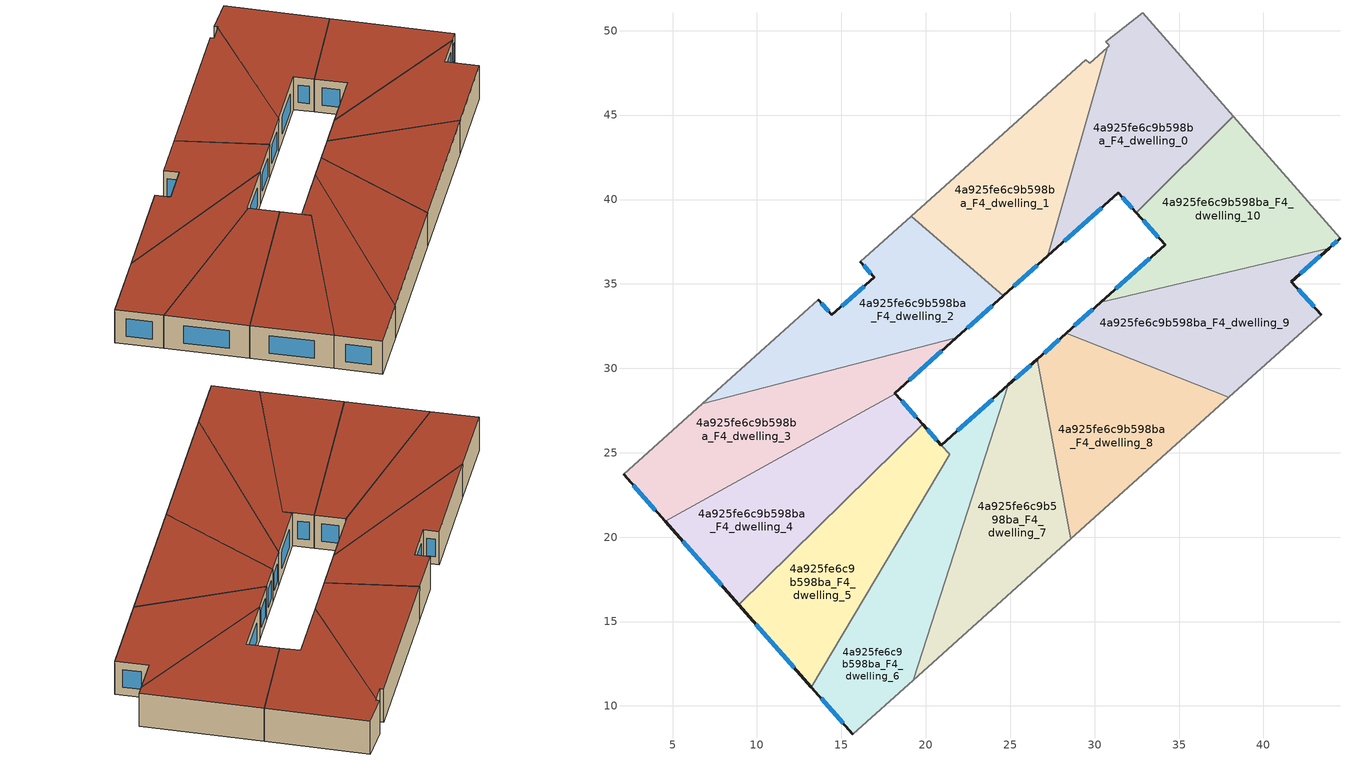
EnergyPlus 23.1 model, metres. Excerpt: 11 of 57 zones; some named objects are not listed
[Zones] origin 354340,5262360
4a925fe6c9b598ba_F4_dwelling_0
 floor to 4a925fe6c9b598ba_F3_dwelling_0 (EU_floor_Construction): 32.85,51.06 38.21,44.93 32.47,39.21 31.4,40.4 27.23,36.66 30.75,49 30.87,49.11 30.8,49.18 30.66,49.34 z12
 wall outside (EU_wall_Construction): 27.23,36.66 31.4,40.4 32.47,39.21 z12:15
 wall adiabatic (EU_wall_Construction): 38.21,44.93 32.85,51.06 30.66,49.34 30.8,49.18 30.87,49.11 30.75,49 z12:15
 wall to 4a925fe6c9b598ba_F4_dwelling_10 (EU_wall_Construction): 32.47,39.21 38.21,44.93 z12:15
 wall to 4a925fe6c9b598ba_F4_dwelling_1 (EU_wall_Construction): 30.75,49 27.23,36.66 z12:15
 window (EU_Window_Construction): 31.65,40.12 32.22,39.49 / 28.21,37.54 30.42,39.52 z12.7:14.3
 roof outside (EU_roof_Construction): 32.47,39.21 38.21,44.93 32.85,51.06 30.66,49.34 30.8,49.18 30.87,49.11 30.75,49 27.23,36.66 31.4,40.4 z15
4a925fe6c9b598ba_F4_dwelling_1
 floor to 4a925fe6c9b598ba_F3_dwelling_1 (EU_floor_Construction): 30.75,49 27.23,36.66 24.59,34.29 19.14,39.01 29.49,48.29 29.7,48.06 z12
 wall outside (EU_wall_Construction): 24.59,34.29 27.23,36.66 z12:15
 wall adiabatic (EU_wall_Construction): 30.75,49 29.7,48.06 29.49,48.29 19.14,39.01 z12:15
 wall to 4a925fe6c9b598ba_F4_dwelling_2 (EU_wall_Construction): 19.14,39.01 24.59,34.29 z12:15
 window (EU_Window_Construction): 25.21,34.85 26.61,36.1 z12.7:14.3
 roof outside (EU_roof_Construction): 27.23,36.66 30.75,49 29.7,48.06 29.49,48.29 19.14,39.01 24.59,34.29 z15
4a925fe6c9b598ba_F4_dwelling_10
 floor to 4a925fe6c9b598ba_F3_dwelling_10 (EU_floor_Construction): 38.21,44.93 44.54,37.7 43.89,37.12 30.37,33.92 34.17,37.33 32.47,39.21 z12
 wall outside (EU_wall_Construction): 32.47,39.21 34.17,37.33 30.37,33.92 / 43.89,37.12 44.54,37.7 z12:15
 wall adiabatic (EU_wall_Construction): 44.54,37.7 38.21,44.93 z12:15
 wall to 4a925fe6c9b598ba_F4_dwelling_9 (EU_wall_Construction): 30.37,33.92 43.89,37.12 z12:15
 window (EU_Window_Construction): 33.28,36.53 31.27,34.72 / 32.87,38.77 33.77,37.77 / 44.04,37.26 44.38,37.56 z12.7:14.3
 roof outside (EU_roof_Construction): 43.89,37.12 44.54,37.7 38.21,44.93 32.47,39.21 34.17,37.33 30.37,33.92 z15
4a925fe6c9b598ba_F4_dwelling_2
 floor to 4a925fe6c9b598ba_F3_dwelling_2 (EU_floor_Construction): 24.59,34.29 21.81,31.8 6.76,27.92 13.62,34.07 14.44,33.16 16.93,35.4 16.12,36.31 19.14,39.01 z12
 wall outside (EU_wall_Construction): 16.12,36.31 16.93,35.4 14.44,33.16 13.62,34.07 / 21.81,31.8 24.59,34.29 z12:15
 wall adiabatic (EU_wall_Construction): 19.14,39.01 16.12,36.31 / 13.62,34.07 6.76,27.92 z12:15
 wall to 4a925fe6c9b598ba_F4_dwelling_3 (EU_wall_Construction): 6.76,27.92 21.81,31.8 z12:15
 window (EU_Window_Construction): 16.31,36.1 16.74,35.62 / 22.46,32.39 23.93,33.71 / 14.25,33.38 13.82,33.86 / 16.35,34.88 15.02,33.69 z12.7:14.3
 roof outside (EU_roof_Construction): 21.81,31.8 24.59,34.29 19.14,39.01 16.12,36.31 16.93,35.4 14.44,33.16 13.62,34.07 6.76,27.92 z15
4a925fe6c9b598ba_F4_dwelling_3
 floor to 4a925fe6c9b598ba_F3_dwelling_3 (EU_floor_Construction): 21.81,31.8 18.15,28.52 18.18,28.49 4.57,20.93 2.09,23.73 6.76,27.92 z12
 wall outside (EU_wall_Construction): 18.18,28.49 18.15,28.52 21.81,31.8 / 2.09,23.73 4.57,20.93 z12:15
 wall to 4a925fe6c9b598ba_F4_dwelling_4 (EU_wall_Construction): 4.57,20.93 18.18,28.49 z12:15
 wall adiabatic (EU_wall_Construction): 6.76,27.92 2.09,23.73 z12:15
 window (EU_Window_Construction): 19.01,29.29 20.95,31.03 / 2.67,23.07 3.98,21.58 z12.7:14.3
 roof outside (EU_roof_Construction): 18.18,28.49 18.15,28.52 21.81,31.8 6.76,27.92 2.09,23.73 4.57,20.93 z15
4a925fe6c9b598ba_F4_dwelling_4
 floor to 4a925fe6c9b598ba_F3_dwelling_4 (EU_floor_Construction): 18.18,28.49 19.81,26.68 8.93,15.98 4.57,20.93 z12
 wall outside (EU_wall_Construction): 19.81,26.68 18.18,28.49 / 4.57,20.93 8.93,15.98 z12:15
 wall to 4a925fe6c9b598ba_F4_dwelling_5 (EU_wall_Construction): 8.93,15.98 19.81,26.68 z12:15
 window (EU_Window_Construction): 19.43,27.11 18.56,28.07 / 5.59,19.77 7.9,17.14 z12.7:14.3
 roof outside (EU_roof_Construction): 19.81,26.68 18.18,28.49 4.57,20.93 8.93,15.98 z15
4a925fe6c9b598ba_F4_dwelling_5
 floor to 4a925fe6c9b598ba_F3_dwelling_5 (EU_floor_Construction): 20.92,25.45 21.41,24.9 13.23,11.1 8.93,15.98 19.81,26.68 z12
 wall outside (EU_wall_Construction): 8.93,15.98 13.23,11.1 / 20.92,25.45 19.81,26.68 z12:15
 wall to 4a925fe6c9b598ba_F4_dwelling_6 (EU_wall_Construction): 13.23,11.1 21.41,24.9 / 21.41,24.91 20.92,25.45 z12:15
 window (EU_Window_Construction): 9.94,14.84 12.22,12.25 / 20.66,25.74 20.07,26.39 z12.7:14.3
 roof outside (EU_roof_Construction): 13.23,11.1 21.41,24.9 20.92,25.45 19.81,26.68 8.93,15.98 z15
4a925fe6c9b598ba_F4_dwelling_6
 floor to 4a925fe6c9b598ba_F3_dwelling_6 (EU_floor_Construction): 24.9,29.01 19.25,11.52 15.68,8.32 13.23,11.1 21.41,24.91 20.92,25.45 z12
 wall outside (EU_wall_Construction): 24.9,29.01 20.92,25.45 / 13.23,11.1 15.68,8.32 z12:15
 wall to 4a925fe6c9b598ba_F4_dwelling_7 (EU_wall_Construction): 19.25,11.52 24.9,29.01 z12:15
 wall adiabatic (EU_wall_Construction): 15.68,8.32 19.25,11.52 z12:15
 window (EU_Window_Construction): 23.97,28.18 21.86,26.29 / 13.8,10.45 15.11,8.98 z12.7:14.3
 roof outside (EU_roof_Construction): 19.25,11.52 24.9,29.01 20.92,25.45 21.41,24.91 13.23,11.1 15.68,8.32 z15
4a925fe6c9b598ba_F4_dwelling_7
 floor to 4a925fe6c9b598ba_F3_dwelling_7 (EU_floor_Construction): 26.61,30.55 28.6,19.9 19.25,11.52 24.9,29.01 z12
 wall outside (EU_wall_Construction): 26.61,30.55 24.9,29.01 z12:15
 wall to 4a925fe6c9b598ba_F4_dwelling_8 (EU_wall_Construction): 28.6,19.9 26.61,30.55 z12:15
 wall adiabatic (EU_wall_Construction): 19.25,11.52 28.6,19.9 z12:15
 window (EU_Window_Construction): 26.21,30.19 25.3,29.37 z12.7:14.3
 roof outside (EU_roof_Construction): 28.6,19.9 26.61,30.55 24.9,29.01 19.25,11.52 z15
4a925fe6c9b598ba_F4_dwelling_8
 floor to 4a925fe6c9b598ba_F3_dwelling_8 (EU_floor_Construction): 37.95,28.28 28.6,19.9 26.61,30.55 28.32,32.08 z12
 wall outside (EU_wall_Construction): 28.32,32.08 26.61,30.55 z12:15
 wall adiabatic (EU_wall_Construction): 28.6,19.9 37.95,28.28 z12:15
 wall to 4a925fe6c9b598ba_F4_dwelling_9 (EU_wall_Construction): 37.95,28.28 28.32,32.08 z12:15
 window (EU_Window_Construction): 27.91,31.72 27.01,30.91 z12.7:14.3
 roof outside (EU_roof_Construction): 37.95,28.28 28.32,32.08 26.61,30.55 28.6,19.9 z15
4a925fe6c9b598ba_F4_dwelling_9
 floor to 4a925fe6c9b598ba_F3_dwelling_9 (EU_floor_Construction): 43.89,37.12 41.66,35.14 43.42,33.19 37.95,28.28 28.32,32.08 30.37,33.92 z12
 wall outside (EU_wall_Construction): 30.37,33.92 28.32,32.08 / 43.42,33.19 41.66,35.14 43.89,37.12 z12:15
 wall adiabatic (EU_wall_Construction): 37.95,28.28 43.42,33.19 z12:15
 window (EU_Window_Construction): 29.89,33.49 28.8,32.51 / 42.18,35.61 43.37,36.66 / 43.01,33.65 42.07,34.68 z12.7:14.3
 roof outside (EU_roof_Construction): 43.42,33.19 41.66,35.14 43.89,37.12 30.37,33.92 28.32,32.08 37.95,28.28 z15
[Building]
EU S2 Campaign: North Axis=0; Terrain=City; Solar Distribution=FullExterior
[Site:Location]
Budapest.Ferenc.Liszt.Intl.AP: Latitude=47.437; Longitude=19.256; Time Zone=1; Elevation=185
[SizingPeriod:WeatherFileDays]
AnnualSizingPeriod: Begin Month=1; Begin Day of Month=1; End Month=12; End Day of Month=31; Day of Week for Start Day=Monday; Use Weather File Daylight Saving Period=No; Use Weather File Rain and Snow Indicators=No
[MATERIAL]
EU_InternalMass_Material: Roughness=MediumRough; Thickness=0.1; Conductivity=1; Density=1800; Specific Heat=900; Thermal Absorptance=0.9; Solar Absorptance=0.7; Visible Absorptance=0.7
[MATERIAL:NOMASS] Roughness=MediumRough; Thermal Absorptance=0.9; Solar Absorptance=0.7; Visible Absorptance=0.7
Name | Thermal Resistance
EU_wall_NoMass | 0.832559
EU_roof_NoMass | 1.39638
EU_floor_NoMass | 0.872794
[WINDOWMATERIAL:SIMPLEGLAZINGSYSTEM]
EU_Window_SimpleGlazing: UFactor=2.79869; Solar Heat Gain Coefficient=0.75; Visible Transmittance=0.75
[CONSTRUCTION]
EU_wall_Construction: EU_wall_NoMass
EU_roof_Construction: EU_roof_NoMass
EU_floor_Construction: EU_floor_NoMass
EU_Window_Construction: EU_Window_SimpleGlazing
EU_InternalMass_Construction: EU_InternalMass_Material
[ZONE] Type=1; Multiplier=1; Ceiling Height=autocalculate; Floor Area=autocalculate; Part of Total Floor Area=Yes
Name | Volume
4a925fe6c9b598ba_F4_dwelling_0 | 206.296
4a925fe6c9b598ba_F4_dwelling_1 | 206.096
4a925fe6c9b598ba_F4_dwelling_10 | 206.195
4a925fe6c9b598ba_F4_dwelling_2 | 206.173
4a925fe6c9b598ba_F4_dwelling_3 | 206.215
4a925fe6c9b598ba_F4_dwelling_4 | 206.178
4a925fe6c9b598ba_F4_dwelling_5 | 203.633
4a925fe6c9b598ba_F4_dwelling_6 | 208.768
4a925fe6c9b598ba_F4_dwelling_7; 4a925fe6c9b598ba_F4_dwelling_9 | 206.18
4a925fe6c9b598ba_F4_dwelling_8 | 206.202
[INTERNALMASS] Construction=EU_InternalMass_Construction
Name | Zone or ZoneList | Surface Area
4a925fe6c9b598ba_F4_dwelling_0_EU_InternalMass | 4a925fe6c9b598ba_F4_dwelling_0 | 68.7647
4a925fe6c9b598ba_F4_dwelling_1_EU_InternalMass | 4a925fe6c9b598ba_F4_dwelling_1 | 68.6985
4a925fe6c9b598ba_F4_dwelling_2_EU_InternalMass | 4a925fe6c9b598ba_F4_dwelling_2 | 68.7245
4a925fe6c9b598ba_F4_dwelling_3_EU_InternalMass | 4a925fe6c9b598ba_F4_dwelling_3 | 68.7383
4a925fe6c9b598ba_F4_dwelling_4_EU_InternalMass | 4a925fe6c9b598ba_F4_dwelling_4 | 68.726
4a925fe6c9b598ba_F4_dwelling_5_EU_InternalMass | 4a925fe6c9b598ba_F4_dwelling_5 | 67.8792
4a925fe6c9b598ba_F4_dwelling_6_EU_InternalMass | 4a925fe6c9b598ba_F4_dwelling_6 | 69.5895
4a925fe6c9b598ba_F4_dwelling_7_EU_InternalMass | 4a925fe6c9b598ba_F4_dwelling_7 | 68.7267
4a925fe6c9b598ba_F4_dwelling_8_EU_InternalMass | 4a925fe6c9b598ba_F4_dwelling_8 | 68.7341
4a925fe6c9b598ba_F4_dwelling_9_EU_InternalMass | 4a925fe6c9b598ba_F4_dwelling_9 | 68.7266
4a925fe6c9b598ba_F4_dwelling_10_EU_InternalMass | 4a925fe6c9b598ba_F4_dwelling_10 | 68.7318
[OTHEREQUIPMENT] Fuel Type=Electricity; Design Level Calculation Method=Watts/Area; Power per Zone Floor Area=1; Fraction Latent=0; Fraction Radiant=0; Fraction Lost=0; Carbon Dioxide Generation Rate=0; EndUse Subcategory=EU_Step8_InternalGains
Name | Zone or ZoneList or Space or SpaceList | Schedule
EU_Step8_InternalGain_4a925fe6c9b598ba_F4_dwelling_0_f000 | 4a925fe6c9b598ba_F4_dwelling_0 | EU_Step8_GainSchedule_4a925fe6c9b598ba_F4_dwelling_0_f000
EU_Step8_InternalGain_4a925fe6c9b598ba_F4_dwelling_1_f000 | 4a925fe6c9b598ba_F4_dwelling_1 | EU_Step8_GainSchedule_4a925fe6c9b598ba_F4_dwelling_1_f000
EU_Step8_InternalGain_4a925fe6c9b598ba_F4_dwelling_2_f000 | 4a925fe6c9b598ba_F4_dwelling_2 | EU_Step8_GainSchedule_4a925fe6c9b598ba_F4_dwelling_2_f000
EU_Step8_InternalGain_4a925fe6c9b598ba_F4_dwelling_3_f000 | 4a925fe6c9b598ba_F4_dwelling_3 | EU_Step8_GainSchedule_4a925fe6c9b598ba_F4_dwelling_3_f000
EU_Step8_InternalGain_4a925fe6c9b598ba_F4_dwelling_4_f000 | 4a925fe6c9b598ba_F4_dwelling_4 | EU_Step8_GainSchedule_4a925fe6c9b598ba_F4_dwelling_4_f000
EU_Step8_InternalGain_4a925fe6c9b598ba_F4_dwelling_5_f000 | 4a925fe6c9b598ba_F4_dwelling_5 | EU_Step8_GainSchedule_4a925fe6c9b598ba_F4_dwelling_5_f000
EU_Step8_InternalGain_4a925fe6c9b598ba_F4_dwelling_6_f000 | 4a925fe6c9b598ba_F4_dwelling_6 | EU_Step8_GainSchedule_4a925fe6c9b598ba_F4_dwelling_6_f000
EU_Step8_InternalGain_4a925fe6c9b598ba_F4_dwelling_7_f000 | 4a925fe6c9b598ba_F4_dwelling_7 | EU_Step8_GainSchedule_4a925fe6c9b598ba_F4_dwelling_7_f000
EU_Step8_InternalGain_4a925fe6c9b598ba_F4_dwelling_8_f000 | 4a925fe6c9b598ba_F4_dwelling_8 | EU_Step8_GainSchedule_4a925fe6c9b598ba_F4_dwelling_8_f000
EU_Step8_InternalGain_4a925fe6c9b598ba_F4_dwelling_9_f000 | 4a925fe6c9b598ba_F4_dwelling_9 | EU_Step8_GainSchedule_4a925fe6c9b598ba_F4_dwelling_9_f000
EU_Step8_InternalGain_4a925fe6c9b598ba_F4_dwelling_10_f000 | 4a925fe6c9b598ba_F4_dwelling_10 | EU_Step8_GainSchedule_4a925fe6c9b598ba_F4_dwelling_10_f000
[ZONEVENTILATION:DESIGNFLOWRATE] Schedule=EU_AlwaysOn; Design Flow Rate Calculation Method=AirChanges/Hour; Air Changes per Hour=0.475469; Ventilation Type=Natural; Fan Pressure Rise=0; Fan Total Efficiency=1; Constant Term Coefficient=1; Temperature Term Coefficient=0; Velocity Term Coefficient=0; Velocity Squared Term Coefficient=0; Minimum Indoor Temperature=-100; Maximum Indoor Temperature=100; Delta Temperature=-100; Minimum Outdoor Temperature=-100; Maximum Outdoor Temperature=100; Maximum Wind Speed=40
Name | Zone or ZoneList or Space or SpaceList
EU_ConstantAir_4a925fe6c9b598ba_F4_dwelling_0 | 4a925fe6c9b598ba_F4_dwelling_0
EU_ConstantAir_4a925fe6c9b598ba_F4_dwelling_1 | 4a925fe6c9b598ba_F4_dwelling_1
EU_ConstantAir_4a925fe6c9b598ba_F4_dwelling_2 | 4a925fe6c9b598ba_F4_dwelling_2
EU_ConstantAir_4a925fe6c9b598ba_F4_dwelling_3 | 4a925fe6c9b598ba_F4_dwelling_3
EU_ConstantAir_4a925fe6c9b598ba_F4_dwelling_4 | 4a925fe6c9b598ba_F4_dwelling_4
EU_ConstantAir_4a925fe6c9b598ba_F4_dwelling_5 | 4a925fe6c9b598ba_F4_dwelling_5
EU_ConstantAir_4a925fe6c9b598ba_F4_dwelling_6 | 4a925fe6c9b598ba_F4_dwelling_6
EU_ConstantAir_4a925fe6c9b598ba_F4_dwelling_7 | 4a925fe6c9b598ba_F4_dwelling_7
EU_ConstantAir_4a925fe6c9b598ba_F4_dwelling_8 | 4a925fe6c9b598ba_F4_dwelling_8
EU_ConstantAir_4a925fe6c9b598ba_F4_dwelling_9 | 4a925fe6c9b598ba_F4_dwelling_9
EU_ConstantAir_4a925fe6c9b598ba_F4_dwelling_10 | 4a925fe6c9b598ba_F4_dwelling_10
[HVACTEMPLATE:ZONE:IDEALLOADSAIRSYSTEM] System Availability Schedule=EU_AlwaysOn; Maximum Heating Supply Air Temperature=50; Minimum Cooling Supply Air Temperature=13; Maximum Heating Supply Air Humidity Ratio=0.0156; Minimum Cooling Supply Air Humidity Ratio=0.0077; Heating Limit=NoLimit; Cooling Limit=NoLimit; Heating Availability Schedule=EU_AlwaysOn; Cooling Availability Schedule=EU_CoolingOff; Dehumidification Control Type=ConstantSensibleHeatRatio; Cooling Sensible Heat Ratio=0.7; Dehumidification Setpoint=60; Humidification Control Type=None; Humidification Setpoint=30; Outdoor Air Method=None; Outdoor Air Flow Rate per Person=0.00944; Outdoor Air Flow Rate per Zone Floor Area=0; Outdoor Air Flow Rate per Zone=0; Demand Controlled Ventilation Type=None; Outdoor Air Economizer Type=NoEconomizer; Heat Recovery Type=None; Sensible Heat Recovery Effectiveness=0.7; Latent Heat Recovery Effectiveness=0.65
Name | Template Thermostat
4a925fe6c9b598ba_F4_dwelling_0 | EU_HeatOnly_4a925fe6c9b598ba_F4_dwelling_0
4a925fe6c9b598ba_F4_dwelling_1 | EU_HeatOnly_4a925fe6c9b598ba_F4_dwelling_1
4a925fe6c9b598ba_F4_dwelling_2 | EU_HeatOnly_4a925fe6c9b598ba_F4_dwelling_2
4a925fe6c9b598ba_F4_dwelling_3 | EU_HeatOnly_4a925fe6c9b598ba_F4_dwelling_3
4a925fe6c9b598ba_F4_dwelling_4 | EU_HeatOnly_4a925fe6c9b598ba_F4_dwelling_4
4a925fe6c9b598ba_F4_dwelling_5 | EU_HeatOnly_4a925fe6c9b598ba_F4_dwelling_5
4a925fe6c9b598ba_F4_dwelling_6 | EU_HeatOnly_4a925fe6c9b598ba_F4_dwelling_6
4a925fe6c9b598ba_F4_dwelling_7 | EU_HeatOnly_4a925fe6c9b598ba_F4_dwelling_7
4a925fe6c9b598ba_F4_dwelling_8 | EU_HeatOnly_4a925fe6c9b598ba_F4_dwelling_8
4a925fe6c9b598ba_F4_dwelling_9 | EU_HeatOnly_4a925fe6c9b598ba_F4_dwelling_9
4a925fe6c9b598ba_F4_dwelling_10 | EU_HeatOnly_4a925fe6c9b598ba_F4_dwelling_10
[SIZING:ZONE] Zone Cooling Design Supply Air Temperature Input Method=SupplyAirTemperature; Zone Cooling Design Supply Air Temperature=13; Zone Heating Design Supply Air Temperature Input Method=SupplyAirTemperature; Zone Heating Design Supply Air Temperature=50; Zone Cooling Design Supply Air Humidity Ratio=0.008; Zone Heating Design Supply Air Humidity Ratio=0.008; Cooling Design Air Flow Method=DesignDay; Cooling Design Air Flow Rate=0; Cooling Minimum Air Flow per Zone Floor Area=0.000762; Cooling Minimum Air Flow=0; Cooling Minimum Air Flow Fraction=0.2; Heating Design Air Flow Method=DesignDay; Heating Design Air Flow Rate=0; Heating Maximum Air Flow per Zone Floor Area=0.002032; Heating Maximum Air Flow=0.141576; Heating Maximum Air Flow Fraction=0.3; Account for Dedicated Outdoor Air System=No; Dedicated Outdoor Air System Control Strategy=NeutralSupplyAir; Dedicated Outdoor Air Low Setpoint Temperature for Design=autosize; Dedicated Outdoor Air High Setpoint Temperature for Design=autosize; Zone Load Sizing Method=Sensible Load Only No Latent Load; Zone Latent Cooling Design Supply Air Humidity Ratio Input Method=HumidityRatioDifference; Zone Cooling Design Supply Air Humidity Ratio Difference=0.005; Zone Latent Heating Design Supply Air Humidity Ratio Input Method=HumidityRatioDifference; Zone Humidification Design Supply Air Humidity Ratio Difference=0.005
4a925fe6c9b598ba_F4_dwelling_0; 4a925fe6c9b598ba_F4_dwelling_1; 4a925fe6c9b598ba_F4_dwelling_2; 4a925fe6c9b598ba_F4_dwelling_3; 4a925fe6c9b598ba_F4_dwelling_4; 4a925fe6c9b598ba_F4_dwelling_5; 4a925fe6c9b598ba_F4_dwelling_6; 4a925fe6c9b598ba_F4_dwelling_7; 4a925fe6c9b598ba_F4_dwelling_8; 4a925fe6c9b598ba_F4_dwelling_9; 4a925fe6c9b598ba_F4_dwelling_10
[SCHEDULE:CONSTANT]
Name | Hourly Value
EU_AlwaysOn | 1
EU_CoolingOff | 0
[SCHEDULE:FILE] Column Number=1; Rows to Skip at Top=0; Number of Hours of Data=8760; Column Separator=Comma; Interpolate to Timestep=No; Minutes per Item=60; Adjust Schedule for Daylight Savings=Yes
Name | File
EU_Step8_GainSchedule_4a925fe6c9b598ba_F4_dwelling_0_f000 | ../../schedules/4a925fe6c9b598ba/4a925fe6c9b598ba_F4_dwelling_0_f000_gain.csv
EU_Step8_GainSchedule_4a925fe6c9b598ba_F4_dwelling_1_f000 | ../../schedules/4a925fe6c9b598ba/4a925fe6c9b598ba_F4_dwelling_1_f000_gain.csv
EU_Step8_GainSchedule_4a925fe6c9b598ba_F4_dwelling_2_f000 | ../../schedules/4a925fe6c9b598ba/4a925fe6c9b598ba_F4_dwelling_2_f000_gain.csv
EU_Step8_GainSchedule_4a925fe6c9b598ba_F4_dwelling_3_f000 | ../../schedules/4a925fe6c9b598ba/4a925fe6c9b598ba_F4_dwelling_3_f000_gain.csv
EU_Step8_GainSchedule_4a925fe6c9b598ba_F4_dwelling_4_f000 | ../../schedules/4a925fe6c9b598ba/4a925fe6c9b598ba_F4_dwelling_4_f000_gain.csv
EU_Step8_GainSchedule_4a925fe6c9b598ba_F4_dwelling_5_f000 | ../../schedules/4a925fe6c9b598ba/4a925fe6c9b598ba_F4_dwelling_5_f000_gain.csv
EU_Step8_GainSchedule_4a925fe6c9b598ba_F4_dwelling_6_f000 | ../../schedules/4a925fe6c9b598ba/4a925fe6c9b598ba_F4_dwelling_6_f000_gain.csv
EU_Step8_GainSchedule_4a925fe6c9b598ba_F4_dwelling_7_f000 | ../../schedules/4a925fe6c9b598ba/4a925fe6c9b598ba_F4_dwelling_7_f000_gain.csv
EU_Step8_GainSchedule_4a925fe6c9b598ba_F4_dwelling_8_f000 | ../../schedules/4a925fe6c9b598ba/4a925fe6c9b598ba_F4_dwelling_8_f000_gain.csv
EU_Step8_GainSchedule_4a925fe6c9b598ba_F4_dwelling_9_f000 | ../../schedules/4a925fe6c9b598ba/4a925fe6c9b598ba_F4_dwelling_9_f000_gain.csv
EU_Step8_GainSchedule_4a925fe6c9b598ba_F4_dwelling_10_f000 | ../../schedules/4a925fe6c9b598ba/4a925fe6c9b598ba_F4_dwelling_10_f000_gain.csv
